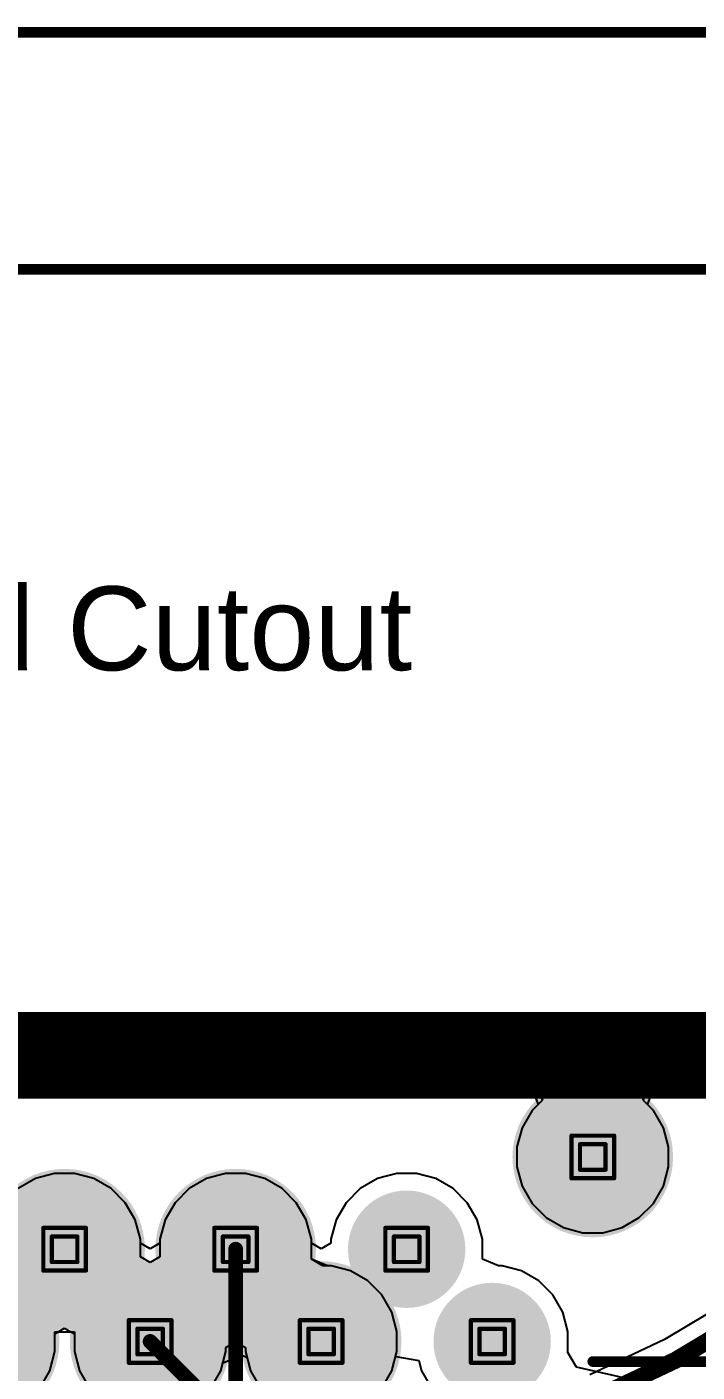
# Model space of a CAD drawing. Header units: inches. Extents: x -30 to 282, y -86 to 78.
# Drawn here: x 10.09 to 18.08, y -14.38 to 1.66 of the extents above; entities that cross this region are included whole.
import ezdxf

# ---------------------------------------------------------------- set-up
doc = ezdxf.new("R2010")
doc.units = ezdxf.units.IN
for name, color, linetype in [('Board Outline', 216, 'Continuous'), ('Bottom Layer', 5, 'Continuous'), ('Bottom Solder', 6, 'Continuous'), ('Drill Drawing', 1, 'Continuous'), ('GND 01', 76, 'Continuous'), ('GND 02', 16, 'Continuous'), ('Mechanical 13', 56, 'Continuous'), ('Multi-Layer', 9, 'Continuous'), ('Pad Holes', 156, 'Continuous'), ('PWR', 156, 'Continuous'), ('SIG 01', 90, 'Continuous'), ('Top Layer', 1, 'Continuous'), ('Top Overlay', 2, 'Continuous'), ('Top Solder', 216, 'Continuous')]:
    doc.layers.add(name, color=color, linetype=linetype)
doc.styles.add('Arial', font='', dxfattribs={"height": 0.2})
doc.styles.get('Arial').set_extended_font_data('Arial')

# ---------------------------------------------------------------- blocks, each defined once
blk = doc.blocks.new('RC01835_108')
at = {"layer": 'Bottom Layer'}
h = blk.add_hatch(color=5, dxfattribs=at)
edge = h.paths.add_edge_path()
edge.add_arc((4.77, -1.6), 0.65, 0, 360)
h = blk.add_hatch(color=5, dxfattribs=at)
edge = h.paths.add_edge_path()
edge.add_arc((-1.53, -2.7), 0.65, 0, 360)
h = blk.add_hatch(color=5, dxfattribs=at)
edge = h.paths.add_edge_path()
edge.add_arc((0.51, -2.7), 0.65, 0, 360)
h = blk.add_hatch(color=5, dxfattribs=at)
edge = h.paths.add_edge_path()
edge.add_arc((2.55, -2.7), 0.65, 0, 360)
h = blk.add_hatch(color=5, dxfattribs=at)
edge = h.paths.add_edge_path()
edge.add_arc((-2.55, -3.8), 0.65, 0, 360)
h = blk.add_hatch(color=5, dxfattribs=at)
edge = h.paths.add_edge_path()
edge.add_arc((-0.51, -3.8), 0.65, 0, 360)
h = blk.add_hatch(color=5, dxfattribs=at)
edge = h.paths.add_edge_path()
edge.add_arc((1.53, -3.8), 0.65, 0, 360)
h = blk.add_hatch(color=5, dxfattribs=at)
edge = h.paths.add_edge_path()
edge.add_arc((3.57, -3.8), 0.65, 0, 360)
at = {"layer": 'Bottom Solder'}
h = blk.add_hatch(color=6, dxfattribs=at)
edge = h.paths.add_edge_path()
edge.add_arc((4.77, -1.6), 0.7, 0, 360)
h = blk.add_hatch(color=6, dxfattribs=at)
edge = h.paths.add_edge_path()
edge.add_arc((-1.53, -2.7), 0.7, 0, 360)
h = blk.add_hatch(color=6, dxfattribs=at)
edge = h.paths.add_edge_path()
edge.add_arc((0.51, -2.7), 0.7, 0, 360)
h = blk.add_hatch(color=6, dxfattribs=at)
edge = h.paths.add_edge_path()
edge.add_arc((2.55, -2.7), 0.7, 0, 360)
h = blk.add_hatch(color=6, dxfattribs=at)
edge = h.paths.add_edge_path()
edge.add_arc((-2.55, -3.8), 0.7, 0, 360)
h = blk.add_hatch(color=6, dxfattribs=at)
edge = h.paths.add_edge_path()
edge.add_arc((-0.51, -3.8), 0.7, 0, 360)
h = blk.add_hatch(color=6, dxfattribs=at)
edge = h.paths.add_edge_path()
edge.add_arc((1.53, -3.8), 0.7, 0, 360)
h = blk.add_hatch(color=6, dxfattribs=at)
edge = h.paths.add_edge_path()
edge.add_arc((3.57, -3.8), 0.7, 0, 360)
at = {"layer": 'GND 01'}
h = blk.add_hatch(color=76, dxfattribs=at)
edge = h.paths.add_edge_path()
edge.add_arc((4.77, -1.6), 0.958, 0, 360)
h = blk.add_hatch(color=76, dxfattribs=at)
edge = h.paths.add_edge_path()
edge.add_arc((-1.53, -2.7), 0.958, 0, 360)
h = blk.add_hatch(color=76, dxfattribs=at)
edge = h.paths.add_edge_path()
edge.add_arc((0.51, -2.7), 0.958, 0, 360)
h = blk.add_hatch(color=76, dxfattribs=at)
edge = h.paths.add_edge_path()
edge.add_arc((-2.55, -3.8), 0.958, 0, 360)
h = blk.add_hatch(color=76, dxfattribs=at)
edge = h.paths.add_edge_path()
edge.add_arc((-0.51, -3.8), 0.958, 0, 360)
h = blk.add_hatch(color=76, dxfattribs=at)
edge = h.paths.add_edge_path()
edge.add_arc((1.53, -3.8), 0.958, 0, 360)
at = {"layer": 'GND 02'}
h = blk.add_hatch(color=16, dxfattribs=at)
edge = h.paths.add_edge_path()
edge.add_arc((4.77, -1.6), 0.958, 0, 360)
h = blk.add_hatch(color=16, dxfattribs=at)
edge = h.paths.add_edge_path()
edge.add_arc((-1.53, -2.7), 0.958, 0, 360)
h = blk.add_hatch(color=16, dxfattribs=at)
edge = h.paths.add_edge_path()
edge.add_arc((0.51, -2.7), 0.958, 0, 360)
h = blk.add_hatch(color=16, dxfattribs=at)
edge = h.paths.add_edge_path()
edge.add_arc((-2.55, -3.8), 0.958, 0, 360)
h = blk.add_hatch(color=16, dxfattribs=at)
edge = h.paths.add_edge_path()
edge.add_arc((-0.51, -3.8), 0.958, 0, 360)
h = blk.add_hatch(color=16, dxfattribs=at)
edge = h.paths.add_edge_path()
edge.add_arc((1.53, -3.8), 0.958, 0, 360)
at = {"layer": 'Multi-Layer'}
h = blk.add_hatch(color=9, dxfattribs=at)
edge = h.paths.add_edge_path()
edge.add_arc((4.77, -1.6), 0.65, 0, 360)
h = blk.add_hatch(color=9, dxfattribs=at)
edge = h.paths.add_edge_path()
edge.add_arc((-1.53, -2.7), 0.65, 0, 360)
h = blk.add_hatch(color=9, dxfattribs=at)
edge = h.paths.add_edge_path()
edge.add_arc((0.51, -2.7), 0.65, 0, 360)
h = blk.add_hatch(color=9, dxfattribs=at)
edge = h.paths.add_edge_path()
edge.add_arc((2.55, -2.7), 0.65, 0, 360)
h = blk.add_hatch(color=9, dxfattribs=at)
edge = h.paths.add_edge_path()
edge.add_arc((-2.55, -3.8), 0.65, 0, 360)
h = blk.add_hatch(color=9, dxfattribs=at)
edge = h.paths.add_edge_path()
edge.add_arc((-0.51, -3.8), 0.65, 0, 360)
h = blk.add_hatch(color=9, dxfattribs=at)
edge = h.paths.add_edge_path()
edge.add_arc((1.53, -3.8), 0.65, 0, 360)
h = blk.add_hatch(color=9, dxfattribs=at)
edge = h.paths.add_edge_path()
edge.add_arc((3.57, -3.8), 0.65, 0, 360)
at = {"layer": 'Pad Holes'}
h = blk.add_hatch(color=7, dxfattribs=at)
edge = h.paths.add_edge_path()
edge.add_arc((4.77, -1.6), 0.45, 0, 360)
h = blk.add_hatch(color=7, dxfattribs=at)
edge = h.paths.add_edge_path()
edge.add_arc((-1.53, -2.7), 0.45, 0, 360)
h = blk.add_hatch(color=7, dxfattribs=at)
edge = h.paths.add_edge_path()
edge.add_arc((0.51, -2.7), 0.45, 0, 360)
h = blk.add_hatch(color=7, dxfattribs=at)
edge = h.paths.add_edge_path()
edge.add_arc((2.55, -2.7), 0.45, 0, 360)
h = blk.add_hatch(color=7, dxfattribs=at)
edge = h.paths.add_edge_path()
edge.add_arc((-0.51, -3.8), 0.45, 0, 360)
h = blk.add_hatch(color=7, dxfattribs=at)
edge = h.paths.add_edge_path()
edge.add_arc((1.53, -3.8), 0.45, 0, 360)
h = blk.add_hatch(color=7, dxfattribs=at)
edge = h.paths.add_edge_path()
edge.add_arc((3.57, -3.8), 0.45, 0, 360)
at = {"layer": 'PWR'}
h = blk.add_hatch(color=156, dxfattribs=at)
edge = h.paths.add_edge_path()
edge.add_arc((4.77, -1.6), 0.65, 0, 360)
h = blk.add_hatch(color=156, dxfattribs=at)
edge = h.paths.add_edge_path()
edge.add_arc((-1.53, -2.7), 0.65, 0, 360)
h = blk.add_hatch(color=156, dxfattribs=at)
edge = h.paths.add_edge_path()
edge.add_arc((0.51, -2.7), 0.65, 0, 360)
h = blk.add_hatch(color=156, dxfattribs=at)
edge = h.paths.add_edge_path()
edge.add_arc((2.55, -2.7), 0.65, 0, 360)
h = blk.add_hatch(color=156, dxfattribs=at)
edge = h.paths.add_edge_path()
edge.add_arc((-2.55, -3.8), 0.65, 0, 360)
h = blk.add_hatch(color=156, dxfattribs=at)
edge = h.paths.add_edge_path()
edge.add_arc((-0.51, -3.8), 0.65, 0, 360)
h = blk.add_hatch(color=156, dxfattribs=at)
edge = h.paths.add_edge_path()
edge.add_arc((1.53, -3.8), 0.65, 0, 360)
h = blk.add_hatch(color=156, dxfattribs=at)
edge = h.paths.add_edge_path()
edge.add_arc((3.57, -3.8), 0.65, 0, 360)
at = {"layer": 'SIG 01'}
h = blk.add_hatch(color=90, dxfattribs=at)
edge = h.paths.add_edge_path()
edge.add_arc((4.77, -1.6), 0.65, 0, 360)
h = blk.add_hatch(color=90, dxfattribs=at)
edge = h.paths.add_edge_path()
edge.add_arc((-1.53, -2.7), 0.65, 0, 360)
h = blk.add_hatch(color=90, dxfattribs=at)
edge = h.paths.add_edge_path()
edge.add_arc((0.51, -2.7), 0.65, 0, 360)
h = blk.add_hatch(color=90, dxfattribs=at)
edge = h.paths.add_edge_path()
edge.add_arc((2.55, -2.7), 0.65, 0, 360)
h = blk.add_hatch(color=90, dxfattribs=at)
edge = h.paths.add_edge_path()
edge.add_arc((-2.55, -3.8), 0.65, 0, 360)
h = blk.add_hatch(color=90, dxfattribs=at)
edge = h.paths.add_edge_path()
edge.add_arc((-0.51, -3.8), 0.65, 0, 360)
h = blk.add_hatch(color=90, dxfattribs=at)
edge = h.paths.add_edge_path()
edge.add_arc((1.53, -3.8), 0.65, 0, 360)
h = blk.add_hatch(color=90, dxfattribs=at)
edge = h.paths.add_edge_path()
edge.add_arc((3.57, -3.8), 0.65, 0, 360)
at = {"layer": 'Top Layer'}
h = blk.add_hatch(color=1, dxfattribs=at)
edge = h.paths.add_edge_path()
edge.add_arc((4.77, -1.6), 0.65, 0, 360)
h = blk.add_hatch(color=1, dxfattribs=at)
edge = h.paths.add_edge_path()
edge.add_arc((-1.53, -2.7), 0.65, 0, 360)
h = blk.add_hatch(color=1, dxfattribs=at)
edge = h.paths.add_edge_path()
edge.add_arc((0.51, -2.7), 0.65, 0, 360)
h = blk.add_hatch(color=1, dxfattribs=at)
edge = h.paths.add_edge_path()
edge.add_arc((2.55, -2.7), 0.65, 0, 360)
h = blk.add_hatch(color=1, dxfattribs=at)
edge = h.paths.add_edge_path()
edge.add_arc((-2.55, -3.8), 0.65, 0, 360)
h = blk.add_hatch(color=1, dxfattribs=at)
edge = h.paths.add_edge_path()
edge.add_arc((-0.51, -3.8), 0.65, 0, 360)
h = blk.add_hatch(color=1, dxfattribs=at)
edge = h.paths.add_edge_path()
edge.add_arc((1.53, -3.8), 0.65, 0, 360)
h = blk.add_hatch(color=1, dxfattribs=at)
edge = h.paths.add_edge_path()
edge.add_arc((3.57, -3.8), 0.65, 0, 360)
at = {"layer": 'Top Solder'}
h = blk.add_hatch(color=216, dxfattribs=at)
edge = h.paths.add_edge_path()
edge.add_arc((4.77, -1.6), 0.7, 0, 360)
h = blk.add_hatch(color=216, dxfattribs=at)
edge = h.paths.add_edge_path()
edge.add_arc((-1.53, -2.7), 0.7, 0, 360)
h = blk.add_hatch(color=216, dxfattribs=at)
edge = h.paths.add_edge_path()
edge.add_arc((0.51, -2.7), 0.7, 0, 360)
h = blk.add_hatch(color=216, dxfattribs=at)
edge = h.paths.add_edge_path()
edge.add_arc((2.55, -2.7), 0.7, 0, 360)
h = blk.add_hatch(color=216, dxfattribs=at)
edge = h.paths.add_edge_path()
edge.add_arc((-2.55, -3.8), 0.7, 0, 360)
h = blk.add_hatch(color=216, dxfattribs=at)
edge = h.paths.add_edge_path()
edge.add_arc((-0.51, -3.8), 0.7, 0, 360)
h = blk.add_hatch(color=216, dxfattribs=at)
edge = h.paths.add_edge_path()
edge.add_arc((1.53, -3.8), 0.7, 0, 360)
h = blk.add_hatch(color=216, dxfattribs=at)
edge = h.paths.add_edge_path()
edge.add_arc((3.57, -3.8), 0.7, 0, 360)
at = {"layer": 'Mechanical 13', "const_width": 0.12}
blk.add_lwpolyline([(-6.984, -0.381), (6.982, -0.381)], dxfattribs=at)
at = {"layer": 'Top Overlay', "const_width": 0.127}
for points in [[(-8.1, 11.811), (8.1, 11.811)], [(-8.1, 8.984), (8.128, 8.984)], [(4.77, -4.039), (8.128, -4.039)]]:
    blk.add_lwpolyline(points, dxfattribs=at)
at = {"layer": 'Top Overlay', "const_width": 0.0635}
blk.add_lwpolyline([(4.738, -4.039, 1), (4.802, -4.039, 1)], format="xyb", close=True, dxfattribs=at)
at = {"layer": 'Mechanical 13', "style": 'Arial'}
blk.add_text('Board Cutout', height=1, rotation=360, dxfattribs=at).set_placement((-5.616, 4.203))

msp = doc.modelspace()

# ---------------------------------------------------------------- linework, layer by layer
at = {"layer": 'Board Outline', "const_width": 0.254}
msp.add_lwpolyline([(5.081, -10.593), (19.048, -10.593)], dxfattribs=at)
at = {"layer": 'Bottom Layer'}
for p, q in [((7.959, -10.981), (16.173, -10.981)), ((16.173, -10.981), (16.236, -11.134)), ((17.436, -11.134), (17.499, -10.981)), ((17.499, -10.981), (18.463, -10.981)), ((16.236, -11.134), (16.113, -11.257)), ((17.559, -11.257), (17.436, -11.134)), ((16.113, -11.257), (15.994, -11.463)), ((17.678, -11.463), (17.559, -11.257)), ((15.994, -11.463), (15.932, -11.693)), ((17.74, -11.693), (17.678, -11.463)), ((15.932, -11.693), (15.932, -11.931)), ((17.74, -11.931), (17.74, -11.693)), ((10.417, -12.008), (10.187, -12.07)), ((10.655, -12.008), (10.417, -12.008)), ((10.885, -12.07), (10.655, -12.008)), ((12.457, -12.008), (12.227, -12.07)), ((12.695, -12.008), (12.457, -12.008)), ((12.925, -12.07), (12.695, -12.008)), ((15.932, -11.931), (15.994, -12.161)), ((17.678, -12.161), (17.74, -11.931)), ((10.187, -12.07), (9.981, -12.189)), ((11.091, -12.189), (10.885, -12.07)), ((11.259, -12.357), (11.091, -12.189)), ((12.021, -12.189), (11.853, -12.357)), ((12.227, -12.07), (12.021, -12.189)), ((13.131, -12.189), (12.925, -12.07)), ((13.299, -12.357), (13.131, -12.189)), ((15.994, -12.161), (16.113, -12.367)), ((17.559, -12.367), (17.678, -12.161)), ((11.378, -12.563), (11.259, -12.357)), ((11.853, -12.357), (11.734, -12.563)), ((13.418, -12.563), (13.299, -12.357)), ((16.113, -12.367), (16.281, -12.535)), ((17.391, -12.535), (17.559, -12.367)), ((11.44, -12.793), (11.378, -12.563)), ((11.734, -12.563), (11.672, -12.793)), ((13.48, -12.793), (13.418, -12.563)), ((16.281, -12.535), (16.487, -12.654)), ((16.487, -12.654), (16.717, -12.716)), ((16.955, -12.716), (17.185, -12.654)), ((17.185, -12.654), (17.391, -12.535)), ((11.44, -13.002), (11.44, -12.793)), ((11.672, -12.793), (11.672, -13.002)), ((13.48, -13.031), (13.48, -12.793)), ((16.717, -12.716), (16.955, -12.716)), ((11.556, -13.069), (11.44, -13.002)), ((11.672, -13.002), (11.556, -13.069)), ((13.617, -13.108), (13.48, -13.031)), ((13.715, -13.108), (13.617, -13.108)), ((13.945, -13.17), (13.715, -13.108)), ((14.151, -13.289), (13.945, -13.17)), ((14.319, -13.457), (14.151, -13.289)), ((14.438, -13.663), (14.319, -13.457)), ((14.5, -13.893), (14.438, -13.663)), ((14.5, -14.131), (14.5, -13.893)), ((14.438, -14.361), (14.5, -14.131)), ((14.319, -14.567), (14.438, -14.361))]:
    msp.add_line(p, q, dxfattribs=at)
at = {"layer": 'Drill Drawing', "const_width": 0.0508}
for points in [[(16.582, -11.558), (17.09, -11.558)], [(16.582, -12.066), (16.582, -11.558)], [(17.09, -12.066), (17.09, -11.558)], [(16.684, -11.66), (16.988, -11.66)], [(16.684, -11.964), (16.684, -11.66)], [(16.988, -11.964), (16.988, -11.66)], [(16.684, -11.964), (16.988, -11.964)], [(16.582, -12.066), (17.09, -12.066)], [(10.282, -12.658), (10.79, -12.658)], [(10.282, -13.166), (10.282, -12.658)], [(10.79, -13.166), (10.79, -12.658)], [(12.322, -12.658), (12.83, -12.658)], [(12.322, -13.166), (12.322, -12.658)], [(12.83, -13.166), (12.83, -12.658)], [(14.362, -12.658), (14.87, -12.658)], [(14.362, -13.166), (14.362, -12.658)], [(14.87, -13.166), (14.87, -12.658)], [(10.384, -12.76), (10.688, -12.76)], [(10.384, -13.064), (10.384, -12.76)], [(10.688, -13.064), (10.688, -12.76)], [(12.424, -12.76), (12.728, -12.76)], [(12.424, -13.064), (12.424, -12.76)], [(12.728, -13.064), (12.728, -12.76)], [(14.464, -12.76), (14.768, -12.76)], [(14.464, -13.064), (14.464, -12.76)], [(14.768, -13.064), (14.768, -12.76)], [(10.282, -13.166), (10.79, -13.166)], [(10.384, -13.064), (10.688, -13.064)], [(12.322, -13.166), (12.83, -13.166)], [(12.424, -13.064), (12.728, -13.064)], [(14.362, -13.166), (14.87, -13.166)], [(14.464, -13.064), (14.768, -13.064)], [(11.302, -13.758), (11.81, -13.758)], [(11.302, -14.266), (11.302, -13.758)], [(11.81, -14.266), (11.81, -13.758)], [(13.342, -13.758), (13.85, -13.758)], [(13.342, -14.266), (13.342, -13.758)], [(13.85, -14.266), (13.85, -13.758)], [(15.382, -13.758), (15.89, -13.758)], [(15.382, -14.266), (15.382, -13.758)], [(15.89, -14.266), (15.89, -13.758)], [(11.404, -13.86), (11.708, -13.86)], [(11.404, -14.164), (11.404, -13.86)], [(11.708, -14.164), (11.708, -13.86)], [(13.444, -13.86), (13.748, -13.86)], [(13.444, -14.164), (13.444, -13.86)], [(13.748, -14.164), (13.748, -13.86)], [(15.484, -13.86), (15.788, -13.86)], [(15.484, -14.164), (15.484, -13.86)], [(15.788, -14.164), (15.788, -13.86)], [(11.302, -14.266), (11.81, -14.266)], [(11.404, -14.164), (11.708, -14.164)], [(13.342, -14.266), (13.85, -14.266)], [(13.444, -14.164), (13.748, -14.164)], [(15.382, -14.266), (15.89, -14.266)], [(15.484, -14.164), (15.788, -14.164)]]:
    msp.add_lwpolyline(points, dxfattribs=at)
at = {"layer": 'Drill Drawing', "const_width": 0.0254}
for points in [[(16.569, -11.558, 1), (16.595, -11.558, 1)], [(16.569, -11.558, 1), (16.595, -11.558, 1)], [(17.077, -11.558, 1), (17.103, -11.558, 1)], [(17.077, -11.558, 1), (17.103, -11.558, 1)], [(16.671, -11.66, 1), (16.696, -11.66, 1)], [(16.671, -11.66, 1), (16.696, -11.66, 1)], [(16.976, -11.66, 1), (17.001, -11.66, 1)], [(16.976, -11.66, 1), (17.001, -11.66, 1)], [(16.671, -11.964, 1), (16.696, -11.964, 1)], [(16.671, -11.964, 1), (16.696, -11.964, 1)], [(16.976, -11.964, 1), (17.001, -11.964, 1)], [(16.976, -11.964, 1), (17.001, -11.964, 1)], [(16.569, -12.066, 1), (16.595, -12.066, 1)], [(16.569, -12.066, 1), (16.595, -12.066, 1)], [(17.077, -12.066, 1), (17.103, -12.066, 1)], [(17.077, -12.066, 1), (17.103, -12.066, 1)], [(10.269, -12.658, 1), (10.295, -12.658, 1)], [(10.269, -12.658, 1), (10.295, -12.658, 1)], [(10.777, -12.658, 1), (10.803, -12.658, 1)], [(10.777, -12.658, 1), (10.803, -12.658, 1)], [(12.309, -12.658, 1), (12.335, -12.658, 1)], [(12.309, -12.658, 1), (12.335, -12.658, 1)], [(12.817, -12.658, 1), (12.843, -12.658, 1)], [(12.817, -12.658, 1), (12.843, -12.658, 1)], [(14.349, -12.658, 1), (14.375, -12.658, 1)], [(14.349, -12.658, 1), (14.375, -12.658, 1)], [(14.857, -12.658, 1), (14.883, -12.658, 1)], [(14.857, -12.658, 1), (14.883, -12.658, 1)], [(10.371, -12.76, 1), (10.396, -12.76, 1)], [(10.371, -12.76, 1), (10.396, -12.76, 1)], [(10.676, -12.76, 1), (10.701, -12.76, 1)], [(10.676, -12.76, 1), (10.701, -12.76, 1)], [(12.411, -12.76, 1), (12.436, -12.76, 1)], [(12.411, -12.76, 1), (12.436, -12.76, 1)], [(12.716, -12.76, 1), (12.741, -12.76, 1)], [(12.716, -12.76, 1), (12.741, -12.76, 1)], [(14.451, -12.76, 1), (14.476, -12.76, 1)], [(14.451, -12.76, 1), (14.476, -12.76, 1)], [(14.756, -12.76, 1), (14.781, -12.76, 1)], [(14.756, -12.76, 1), (14.781, -12.76, 1)], [(10.269, -13.166, 1), (10.295, -13.166, 1)], [(10.269, -13.166, 1), (10.295, -13.166, 1)], [(10.371, -13.064, 1), (10.396, -13.064, 1)], [(10.371, -13.064, 1), (10.396, -13.064, 1)], [(10.676, -13.064, 1), (10.701, -13.064, 1)], [(10.676, -13.064, 1), (10.701, -13.064, 1)], [(10.777, -13.166, 1), (10.803, -13.166, 1)], [(10.777, -13.166, 1), (10.803, -13.166, 1)], [(12.309, -13.166, 1), (12.335, -13.166, 1)], [(12.309, -13.166, 1), (12.335, -13.166, 1)], [(12.411, -13.064, 1), (12.436, -13.064, 1)], [(12.411, -13.064, 1), (12.436, -13.064, 1)], [(12.716, -13.064, 1), (12.741, -13.064, 1)], [(12.716, -13.064, 1), (12.741, -13.064, 1)], [(12.817, -13.166, 1), (12.843, -13.166, 1)], [(12.817, -13.166, 1), (12.843, -13.166, 1)], [(14.349, -13.166, 1), (14.375, -13.166, 1)], [(14.349, -13.166, 1), (14.375, -13.166, 1)], [(14.451, -13.064, 1), (14.476, -13.064, 1)], [(14.451, -13.064, 1), (14.476, -13.064, 1)], [(14.756, -13.064, 1), (14.781, -13.064, 1)], [(14.756, -13.064, 1), (14.781, -13.064, 1)], [(14.857, -13.166, 1), (14.883, -13.166, 1)], [(14.857, -13.166, 1), (14.883, -13.166, 1)], [(11.289, -13.758, 1), (11.315, -13.758, 1)], [(11.289, -13.758, 1), (11.315, -13.758, 1)], [(11.797, -13.758, 1), (11.823, -13.758, 1)], [(11.797, -13.758, 1), (11.823, -13.758, 1)], [(13.329, -13.758, 1), (13.355, -13.758, 1)], [(13.329, -13.758, 1), (13.355, -13.758, 1)], [(13.837, -13.758, 1), (13.863, -13.758, 1)], [(13.837, -13.758, 1), (13.863, -13.758, 1)], [(15.369, -13.758, 1), (15.395, -13.758, 1)], [(15.369, -13.758, 1), (15.395, -13.758, 1)], [(15.877, -13.758, 1), (15.903, -13.758, 1)], [(15.877, -13.758, 1), (15.903, -13.758, 1)], [(11.391, -13.86, 1), (11.416, -13.86, 1)], [(11.391, -13.86, 1), (11.416, -13.86, 1)], [(11.696, -13.86, 1), (11.721, -13.86, 1)], [(11.696, -13.86, 1), (11.721, -13.86, 1)], [(13.431, -13.86, 1), (13.456, -13.86, 1)], [(13.431, -13.86, 1), (13.456, -13.86, 1)], [(13.736, -13.86, 1), (13.761, -13.86, 1)], [(13.736, -13.86, 1), (13.761, -13.86, 1)], [(15.471, -13.86, 1), (15.496, -13.86, 1)], [(15.471, -13.86, 1), (15.496, -13.86, 1)], [(15.776, -13.86, 1), (15.801, -13.86, 1)], [(15.776, -13.86, 1), (15.801, -13.86, 1)], [(11.289, -14.266, 1), (11.315, -14.266, 1)], [(11.289, -14.266, 1), (11.315, -14.266, 1)], [(11.391, -14.164, 1), (11.416, -14.164, 1)], [(11.391, -14.164, 1), (11.416, -14.164, 1)], [(11.696, -14.164, 1), (11.721, -14.164, 1)], [(11.696, -14.164, 1), (11.721, -14.164, 1)], [(11.797, -14.266, 1), (11.823, -14.266, 1)], [(11.797, -14.266, 1), (11.823, -14.266, 1)], [(13.329, -14.266, 1), (13.355, -14.266, 1)], [(13.329, -14.266, 1), (13.355, -14.266, 1)], [(13.431, -14.164, 1), (13.456, -14.164, 1)], [(13.431, -14.164, 1), (13.456, -14.164, 1)], [(13.736, -14.164, 1), (13.761, -14.164, 1)], [(13.736, -14.164, 1), (13.761, -14.164, 1)], [(13.837, -14.266, 1), (13.863, -14.266, 1)], [(13.837, -14.266, 1), (13.863, -14.266, 1)], [(15.369, -14.266, 1), (15.395, -14.266, 1)], [(15.369, -14.266, 1), (15.395, -14.266, 1)], [(15.471, -14.164, 1), (15.496, -14.164, 1)], [(15.471, -14.164, 1), (15.496, -14.164, 1)], [(15.776, -14.164, 1), (15.801, -14.164, 1)], [(15.776, -14.164, 1), (15.801, -14.164, 1)], [(15.877, -14.266, 1), (15.903, -14.266, 1)], [(15.877, -14.266, 1), (15.903, -14.266, 1)]]:
    msp.add_lwpolyline(points, format="xyb", close=True, dxfattribs=at)
at = {"layer": 'GND 01'}
msp.add_line((5.081, -11.103), (19.048, -11.103), dxfattribs=at)
at = {"layer": 'GND 01', "const_width": 1.016}
msp.add_lwpolyline([(5.081, -10.593), (19.048, -10.593)], dxfattribs=at)
at = {"layer": 'GND 02'}
msp.add_line((5.081, -11.103), (19.048, -11.103), dxfattribs=at)
at = {"layer": 'GND 02', "const_width": 1.016}
msp.add_lwpolyline([(5.081, -10.593), (19.048, -10.593)], dxfattribs=at)
at = {"layer": 'PWR'}
for p, q in [((8.031, -10.981), (16.101, -10.981)), ((16.101, -10.981), (16.185, -11.185)), ((17.487, -11.185), (17.571, -10.981)), ((17.571, -10.981), (18.391, -10.981)), ((16.185, -11.185), (16.113, -11.257)), ((17.559, -11.257), (17.487, -11.185)), ((16.113, -11.257), (15.994, -11.463)), ((17.678, -11.463), (17.559, -11.257)), ((15.994, -11.463), (15.932, -11.693)), ((17.74, -11.693), (17.678, -11.463)), ((15.932, -11.693), (15.932, -11.931)), ((17.74, -11.931), (17.74, -11.693)), ((10.417, -12.008), (10.187, -12.07)), ((10.655, -12.008), (10.417, -12.008)), ((10.885, -12.07), (10.655, -12.008)), ((12.457, -12.008), (12.227, -12.07)), ((12.695, -12.008), (12.457, -12.008)), ((12.925, -12.07), (12.695, -12.008)), ((14.497, -12.008), (14.267, -12.07)), ((14.735, -12.008), (14.497, -12.008)), ((14.965, -12.07), (14.735, -12.008)), ((15.932, -11.931), (15.994, -12.161)), ((17.678, -12.161), (17.74, -11.931)), ((10.187, -12.07), (9.981, -12.189)), ((11.091, -12.189), (10.885, -12.07)), ((11.259, -12.357), (11.091, -12.189)), ((12.021, -12.189), (11.853, -12.357)), ((12.227, -12.07), (12.021, -12.189)), ((13.131, -12.189), (12.925, -12.07)), ((13.299, -12.357), (13.131, -12.189)), ((14.061, -12.189), (13.893, -12.357)), ((14.267, -12.07), (14.061, -12.189)), ((15.171, -12.189), (14.965, -12.07)), ((15.339, -12.357), (15.171, -12.189)), ((15.994, -12.161), (16.113, -12.367)), ((17.559, -12.367), (17.678, -12.161)), ((11.378, -12.563), (11.259, -12.357)), ((11.853, -12.357), (11.734, -12.563)), ((13.418, -12.563), (13.299, -12.357)), ((13.893, -12.357), (13.774, -12.563)), ((15.458, -12.563), (15.339, -12.357)), ((16.113, -12.367), (16.281, -12.535)), ((17.391, -12.535), (17.559, -12.367)), ((11.44, -12.793), (11.378, -12.563)), ((11.734, -12.563), (11.672, -12.793)), ((13.48, -12.793), (13.418, -12.563)), ((13.774, -12.563), (13.712, -12.793)), ((15.52, -12.793), (15.458, -12.563)), ((16.281, -12.535), (16.487, -12.654)), ((16.487, -12.654), (16.717, -12.716)), ((16.955, -12.716), (17.185, -12.654)), ((17.185, -12.654), (17.391, -12.535)), ((11.44, -12.839), (11.44, -12.793)), ((11.672, -12.793), (11.672, -12.839)), ((13.48, -12.839), (13.48, -12.793)), ((13.712, -12.793), (13.712, -12.839)), ((15.52, -13.031), (15.52, -12.793)), ((16.717, -12.716), (16.955, -12.716)), ((11.556, -12.906), (11.44, -12.839)), ((11.672, -12.839), (11.556, -12.906)), ((13.596, -12.906), (13.48, -12.839)), ((13.712, -12.839), (13.596, -12.906)), ((15.71, -13.108), (15.52, -13.031)), ((15.755, -13.108), (15.71, -13.108)), ((15.985, -13.17), (15.755, -13.108)), ((16.191, -13.289), (15.985, -13.17)), ((16.359, -13.457), (16.191, -13.289)), ((16.478, -13.663), (16.359, -13.457)), ((16.54, -13.893), (16.478, -13.663)), ((10.42, -14.131), (10.42, -13.896)), ((10.42, -13.896), (10.652, -13.896)), ((10.652, -13.896), (10.652, -14.131)), ((16.54, -14.131), (16.54, -13.893)), ((10.358, -14.361), (10.42, -14.131)), ((10.652, -14.131), (10.714, -14.361)), ((12.398, -14.361), (12.423, -14.267)), ((12.423, -14.267), (12.655, -14.175)), ((12.655, -14.175), (12.712, -14.204)), ((12.712, -14.204), (12.754, -14.361)), ((14.438, -14.361), (14.484, -14.191)), ((14.484, -14.191), (14.486, -14.191)), ((14.486, -14.191), (14.761, -14.238)), ((14.761, -14.238), (14.794, -14.361)), ((16.537, -14.142), (16.54, -14.131)), ((16.642, -14.317), (16.537, -14.142)), ((10.239, -14.567), (10.358, -14.361)), ((10.714, -14.361), (10.833, -14.567)), ((12.279, -14.567), (12.398, -14.361)), ((12.754, -14.361), (12.873, -14.567)), ((14.319, -14.567), (14.438, -14.361)), ((14.794, -14.361), (14.913, -14.567)), ((17.993, -14.625), (16.642, -14.317))]:
    msp.add_line(p, q, dxfattribs=at)
at = {"layer": 'SIG 01'}
for p, q in [((8.031, -10.981), (16.101, -10.981)), ((16.101, -10.981), (16.185, -11.185)), ((17.487, -11.185), (17.571, -10.981)), ((17.571, -10.981), (18.391, -10.981)), ((16.185, -11.185), (16.113, -11.257)), ((17.559, -11.257), (17.487, -11.185)), ((16.113, -11.257), (15.994, -11.463)), ((17.678, -11.463), (17.559, -11.257)), ((15.994, -11.463), (15.932, -11.693)), ((17.74, -11.693), (17.678, -11.463)), ((15.932, -11.693), (15.932, -11.931)), ((17.74, -11.931), (17.74, -11.693)), ((10.417, -12.008), (10.187, -12.07)), ((10.655, -12.008), (10.417, -12.008)), ((10.885, -12.07), (10.655, -12.008)), ((12.457, -12.008), (12.227, -12.07)), ((12.695, -12.008), (12.457, -12.008)), ((12.925, -12.07), (12.695, -12.008)), ((15.932, -11.931), (15.994, -12.161)), ((17.678, -12.161), (17.74, -11.931)), ((10.187, -12.07), (9.981, -12.189)), ((11.091, -12.189), (10.885, -12.07)), ((11.259, -12.357), (11.091, -12.189)), ((12.021, -12.189), (11.853, -12.357)), ((12.227, -12.07), (12.021, -12.189)), ((13.131, -12.189), (12.925, -12.07)), ((13.299, -12.357), (13.131, -12.189)), ((15.994, -12.161), (16.113, -12.367)), ((17.559, -12.367), (17.678, -12.161)), ((11.378, -12.563), (11.259, -12.357)), ((11.853, -12.357), (11.734, -12.563)), ((13.418, -12.563), (13.299, -12.357)), ((16.113, -12.367), (16.281, -12.535)), ((17.391, -12.535), (17.559, -12.367)), ((11.44, -12.793), (11.378, -12.563)), ((11.734, -12.563), (11.672, -12.793)), ((13.48, -12.793), (13.418, -12.563)), ((16.281, -12.535), (16.487, -12.654)), ((16.487, -12.654), (16.717, -12.716)), ((16.955, -12.716), (17.185, -12.654)), ((17.185, -12.654), (17.391, -12.535)), ((11.44, -12.839), (11.44, -12.793)), ((11.672, -12.793), (11.672, -12.839)), ((13.48, -13.031), (13.48, -12.793)), ((16.717, -12.716), (16.955, -12.716)), ((11.556, -12.906), (11.44, -12.839)), ((11.672, -12.839), (11.556, -12.906)), ((13.67, -13.108), (13.48, -13.031)), ((13.715, -13.108), (13.67, -13.108)), ((13.945, -13.17), (13.715, -13.108)), ((14.151, -13.289), (13.945, -13.17)), ((14.319, -13.457), (14.151, -13.289)), ((14.438, -13.663), (14.319, -13.457)), ((18.538, -13.481), (17.693, -13.988)), ((14.5, -13.893), (14.438, -13.663)), ((14.5, -14.131), (14.5, -13.893)), ((12.46, -14.085), (12.576, -14.018)), ((12.46, -14.131), (12.46, -14.085)), ((12.576, -14.018), (12.692, -14.085)), ((12.692, -14.085), (12.692, -14.131)), ((17.693, -13.988), (16.802, -14.409)), ((12.398, -14.361), (12.46, -14.131)), ((12.692, -14.131), (12.754, -14.361)), ((14.438, -14.361), (14.5, -14.131)), ((12.279, -14.567), (12.398, -14.361)), ((12.754, -14.361), (12.873, -14.567)), ((14.319, -14.567), (14.438, -14.361))]:
    msp.add_line(p, q, dxfattribs=at)
at = {"layer": 'SIG 01', "const_width": 0.203}
for points in [[(20.259, -12.429, -0.198839), (12.961, -15.454)], [(21.001, -12.533, -0.198966), (12.664, -15.986)], [(21.625, -12.801, -0.198954), (12.69, -16.502)], [(12.111, -16.501, -0.154746), (3.095, -13.643)], [(12.961, -15.454, -0.098732), (6.071, -14.084)]]:
    msp.add_lwpolyline(points, format="xyb", dxfattribs=at)
at = {"layer": 'Top Layer'}
for p, q in [((7.959, -10.981), (16.173, -10.981)), ((16.173, -10.981), (16.236, -11.134)), ((17.436, -11.134), (17.499, -10.981)), ((17.499, -10.981), (18.463, -10.981)), ((16.236, -11.134), (16.113, -11.257)), ((17.559, -11.257), (17.436, -11.134)), ((16.113, -11.257), (15.994, -11.463)), ((17.678, -11.463), (17.559, -11.257)), ((15.994, -11.463), (15.932, -11.693)), ((17.74, -11.693), (17.678, -11.463)), ((15.932, -11.693), (15.932, -11.931)), ((17.74, -11.931), (17.74, -11.693)), ((10.417, -12.008), (10.187, -12.07)), ((10.655, -12.008), (10.417, -12.008)), ((10.885, -12.07), (10.655, -12.008)), ((12.457, -12.008), (12.227, -12.07)), ((12.695, -12.008), (12.457, -12.008)), ((12.925, -12.07), (12.695, -12.008)), ((15.932, -11.931), (15.994, -12.161)), ((17.678, -12.161), (17.74, -11.931)), ((10.187, -12.07), (9.981, -12.189)), ((11.091, -12.189), (10.885, -12.07)), ((11.259, -12.357), (11.091, -12.189)), ((12.021, -12.189), (11.853, -12.357)), ((12.227, -12.07), (12.021, -12.189)), ((13.131, -12.189), (12.925, -12.07)), ((13.299, -12.357), (13.131, -12.189)), ((15.994, -12.161), (16.113, -12.367)), ((17.559, -12.367), (17.678, -12.161)), ((11.378, -12.563), (11.259, -12.357)), ((11.853, -12.357), (11.734, -12.563)), ((13.418, -12.563), (13.299, -12.357)), ((16.113, -12.367), (16.281, -12.535)), ((17.391, -12.535), (17.559, -12.367)), ((11.44, -12.793), (11.378, -12.563)), ((11.734, -12.563), (11.672, -12.793)), ((13.48, -12.793), (13.418, -12.563)), ((16.281, -12.535), (16.487, -12.654)), ((16.487, -12.654), (16.717, -12.716)), ((16.955, -12.716), (17.185, -12.654)), ((17.185, -12.654), (17.391, -12.535)), ((11.44, -13.002), (11.44, -12.793)), ((11.672, -12.793), (11.672, -13.002)), ((13.48, -13.031), (13.48, -12.793)), ((16.717, -12.716), (16.955, -12.716)), ((11.556, -13.069), (11.44, -13.002)), ((11.672, -13.002), (11.556, -13.069)), ((13.617, -13.108), (13.48, -13.031)), ((13.715, -13.108), (13.617, -13.108)), ((13.945, -13.17), (13.715, -13.108)), ((14.151, -13.289), (13.945, -13.17)), ((14.319, -13.457), (14.151, -13.289)), ((14.438, -13.663), (14.319, -13.457)), ((14.5, -13.893), (14.438, -13.663)), ((10.42, -13.922), (10.536, -13.855)), ((10.42, -14.131), (10.42, -13.922)), ((10.536, -13.855), (10.652, -13.922)), ((10.652, -13.922), (10.652, -14.131)), ((14.5, -14.131), (14.5, -13.893)), ((10.358, -14.361), (10.42, -14.131)), ((10.652, -14.131), (10.714, -14.361)), ((14.438, -14.361), (14.5, -14.131)), ((10.239, -14.567), (10.358, -14.361)), ((10.714, -14.361), (10.833, -14.567)), ((14.319, -14.567), (14.438, -14.361))]:
    msp.add_line(p, q, dxfattribs=at)
at = {"layer": 'Top Layer', "const_width": 0.178}
for points in [[(12.576, -15.729), (12.576, -12.912)], [(11.556, -14.012), (12.23, -14.686)]]:
    msp.add_lwpolyline(points, dxfattribs=at)
at = {"layer": 'Top Layer', "const_width": 0.0889}
for points in [[(12.532, -12.912, 1), (12.62, -12.912, 1)], [(11.512, -14.012, 1), (11.6, -14.012, 1)]]:
    msp.add_lwpolyline(points, format="xyb", close=True, dxfattribs=at)

# ---------------------------------------------------------------- block references
msp.add_blockref('RC01835_108', (12.066, -10.212))

doc.saveas('drawing.dxf')
